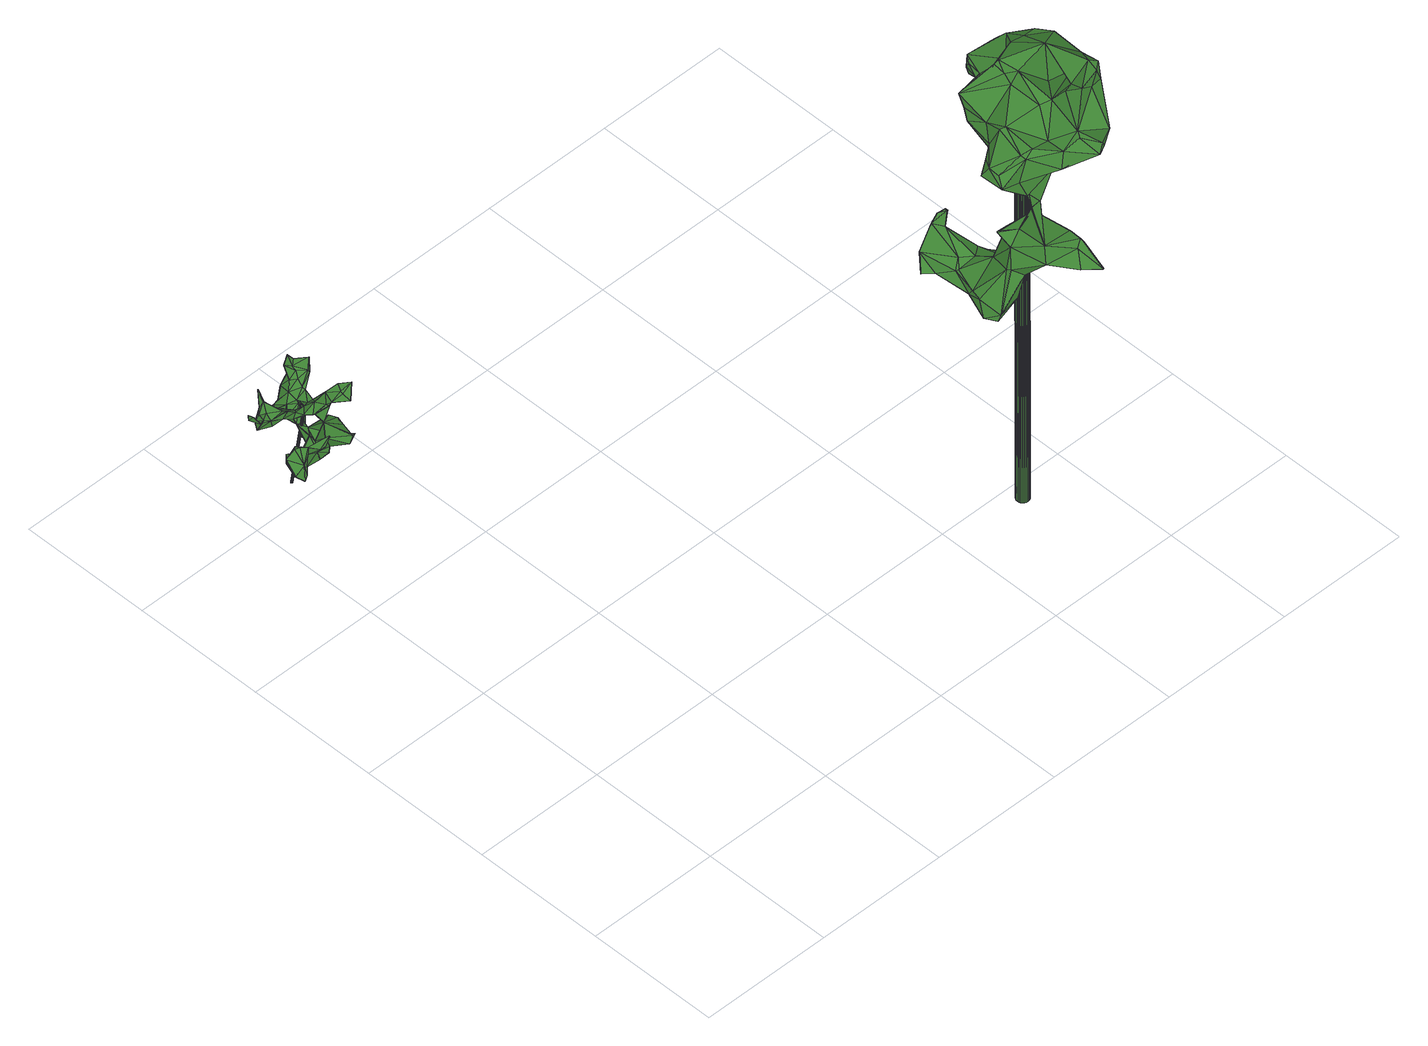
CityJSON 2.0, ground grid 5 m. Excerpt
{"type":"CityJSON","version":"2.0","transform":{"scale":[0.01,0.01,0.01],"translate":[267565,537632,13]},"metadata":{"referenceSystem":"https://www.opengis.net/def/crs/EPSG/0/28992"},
"CityObjects":{
"tree1":{"type":"SolitaryVegetationObject","attributes":{"gtid":553,"crown_width_m":3.21,"crown_median_z":16.12,"crown_r50_m":0.177,"crown_porosity":0.95,"trunk_H_m":2.81,"trunk_DBH_m":0.0743,"trunk_radius_m":0.0371,"trunk_base_height_m":13.31,"original_gtid":"626"},"geometry":[{"type":"Solid","lod":"3","boundaries":[[[[0,1,2]],[[0,2,3]],[[4,5,6]],[[7,8,9]],[[10,11,12]],[[13,14,15]],[[16,17,18]],[[19,20,21]],[[22,23,24]],[[22,24,25]],[[26,27,28]],[[29,30,31]],[[32,33,34]],[[34,33,35]],[[36,37,38]],[[27,39,40]],[[41,42,43]],[[22,44,45]],[[46,20,19]],[[47,48,49]],[[50,51,52]],[[53,54,55]],[[56,57,58]],[[59,54,60]],[[59,60,52]],[[17,61,18]],[[62,35,33]],[[63,27,64]],[[65,66,67]],[[68,69,70]],[[55,71,72]],[[73,74,75]],[[76,77,78]],[[71,79,72]],[[80,81,82]],[[67,66,83]],[[55,54,71]],[[29,84,30]],[[64,40,85]],[[86,68,87]],[[88,68,86]],[[89,90,91]],[[92,90,89]],[[53,55,72]],[[76,93,33]],[[76,33,94]],[[95,96,9]],[[31,30,84]],[[97,6,98]],[[99,100,46]],[[101,102,103]],[[93,104,62]],[[19,99,46]],[[67,105,106]],[[76,107,93]],[[108,3,2]],[[109,110,111]],[[64,27,40]],[[83,41,112]],[[36,113,37]],[[94,114,115]],[[116,114,94]],[[28,27,63]],[[117,118,119]],[[120,1,0]],[[64,3,63]],[[40,39,121]],[[122,13,75]],[[74,122,75]],[[123,124,11]],[[125,126,127]],[[125,127,128]],[[129,125,130]],[[83,66,42]],[[131,122,132]],[[109,111,133]],[[134,39,26]],[[121,39,134]],[[27,26,39]],[[90,58,57]],[[135,136,134]],[[71,117,137]],[[137,138,71]],[[29,139,41]],[[31,139,29]],[[120,16,1]],[[17,140,141]],[[26,142,134]],[[114,78,115]],[[20,143,21]],[[38,96,36]],[[82,81,144]],[[58,145,146]],[[41,139,147]],[[148,149,150]],[[151,150,152]],[[153,102,154]],[[155,154,102]],[[42,156,43]],[[143,37,21]],[[29,157,84]],[[158,102,159]],[[34,160,32]],[[81,161,149]],[[162,163,109]],[[41,164,29]],[[43,164,41]],[[99,7,100]],[[120,165,166]],[[167,168,85]],[[169,136,170]],[[170,136,135]],[[160,34,171]],[[42,41,83]],[[60,50,52]],[[56,58,146]],[[158,159,172]],[[173,174,163]],[[175,147,139]],[[175,139,31]],[[80,174,176]],[[78,129,177]],[[47,49,172]],[[97,32,62]],[[35,62,32]],[[48,9,96]],[[106,105,178]],[[169,121,136]],[[179,128,180]],[[95,7,113]],[[8,7,95]],[[174,82,163]],[[68,70,132]],[[118,59,181]],[[56,91,57]],[[84,175,31]],[[71,54,117]],[[148,58,149]],[[107,104,93]],[[156,155,43]],[[182,183,184]],[[50,183,182]],[[156,154,155]],[[148,178,185]],[[179,186,128]],[[113,7,99]],[[3,108,187]],[[188,124,131]],[[37,189,38]],[[23,190,191]],[[192,104,107]],[[178,105,185]],[[184,51,182]],[[47,172,154]],[[90,193,58]],[[64,85,194]],[[64,194,3]],[[44,14,13]],[[92,195,196]],[[138,197,198]],[[47,154,65]],[[192,199,89]],[[107,199,192]],[[105,112,103]],[[0,194,168]],[[34,200,171]],[[32,97,33]],[[32,171,201]],[[171,32,160]],[[171,200,201]],[[32,201,35]],[[105,158,145]],[[34,35,200]],[[35,201,200]],[[158,172,146]],[[189,202,196]],[[50,182,51]],[[18,88,16]],[[36,96,203]],[[122,131,123]],[[204,15,14]],[[155,102,101]],[[159,102,153]],[[7,205,206]],[[12,207,10]],[[16,88,86]],[[132,70,208]],[[115,78,77]],[[190,23,123]],[[26,28,142]],[[162,133,209]],[[109,133,162]],[[126,210,127]],[[180,127,210]],[[116,129,78]],[[121,134,136]],[[211,170,135]],[[42,66,156]],[[116,78,114]],[[97,212,6]],[[213,6,212]],[[214,65,150]],[[13,15,73]],[[162,173,163]],[[62,33,93]],[[101,147,215]],[[144,109,163]],[[21,37,216]],[[105,103,158]],[[178,148,106]],[[13,122,44]],[[108,2,86]],[[21,216,19]],[[75,13,73]],[[191,61,17]],[[134,142,135]],[[24,217,17]],[[218,183,72]],[[63,142,28]],[[142,219,204]],[[11,88,18]],[[131,132,208]],[[188,131,208]],[[125,220,179]],[[221,65,156]],[[190,123,11]],[[138,107,133]],[[67,106,148]],[[153,154,172]],[[185,105,145]],[[148,185,145]],[[148,145,58]],[[222,165,0]],[[223,222,0]],[[213,4,6]],[[41,147,101]],[[224,4,213]],[[167,85,121]],[[40,121,85]],[[169,223,121]],[[121,223,167]],[[222,223,169]],[[222,169,170]],[[176,225,150]],[[85,168,194]],[[111,184,218]],[[215,147,175]],[[226,104,192]],[[204,219,73]],[[72,183,53]],[[3,187,219]],[[59,51,181]],[[69,88,11]],[[119,92,117]],[[1,16,2]],[[86,2,16]],[[89,195,92]],[[48,96,49]],[[96,38,49]],[[196,49,38]],[[227,9,45]],[[227,45,44]],[[211,204,14]],[[211,14,170]],[[91,90,57]],[[98,209,186]],[[174,5,225]],[[174,225,176]],[[97,98,33]],[[137,92,202]],[[16,120,17]],[[17,120,213]],[[212,17,213]],[[98,162,209]],[[188,228,124]],[[229,22,230]],[[162,98,173]],[[38,189,196]],[[82,174,80]],[[69,124,228]],[[198,71,138]],[[3,194,0]],[[80,176,161]],[[143,231,232]],[[224,213,166]],[[67,112,105]],[[4,214,151]],[[19,233,99]],[[129,130,107]],[[133,107,130]],[[67,148,65]],[[181,110,119]],[[232,189,143]],[[143,189,37]],[[206,205,231]],[[70,69,234]],[[77,94,115]],[[77,76,94]],[[12,61,207]],[[191,207,61]],[[222,170,229]],[[17,62,226]],[[212,97,17]],[[97,62,17]],[[230,22,25]],[[229,44,22]],[[129,220,125]],[[235,187,236]],[[73,235,74]],[[144,193,90]],[[73,219,187]],[[144,81,193]],[[14,44,229]],[[14,229,170]],[[10,190,11]],[[137,117,92]],[[138,89,107]],[[232,89,138]],[[137,202,232]],[[137,232,138]],[[206,231,20]],[[143,20,231]],[[68,132,122]],[[237,238,195]],[[68,88,69]],[[89,91,224]],[[239,197,240]],[[224,91,56]],[[98,186,33]],[[165,222,166]],[[116,220,129]],[[61,12,18]],[[223,0,167]],[[25,224,166]],[[25,166,222]],[[0,165,120]],[[186,179,220]],[[186,220,33]],[[108,86,87]],[[5,152,225]],[[214,150,151]],[[18,12,11]],[[3,219,241]],[[63,3,241]],[[51,184,181]],[[218,239,111]],[[76,78,107]],[[198,79,71]],[[100,242,46]],[[180,128,127]],[[72,239,218]],[[198,239,79]],[[72,79,239]],[[60,54,53]],[[54,118,117]],[[59,118,54]],[[23,217,24]],[[23,17,217]],[[23,191,17]],[[205,243,232]],[[205,7,243]],[[123,131,124]],[[11,124,69]],[[205,232,231]],[[25,140,224]],[[151,5,4]],[[125,179,126]],[[238,56,196]],[[222,229,230]],[[119,118,181]],[[230,25,222]],[[238,48,56]],[[189,232,202]],[[238,237,48]],[[184,110,181]],[[52,51,59]],[[239,198,197]],[[24,141,25]],[[144,163,82]],[[7,237,243]],[[25,141,140]],[[122,235,236]],[[5,173,6]],[[6,173,98]],[[5,174,173]],[[175,157,215]],[[175,84,157]],[[119,109,144]],[[224,140,226]],[[92,196,202]],[[111,239,240]],[[159,153,172]],[[167,0,168]],[[23,227,123]],[[243,237,195]],[[24,17,141]],[[243,195,232]],[[238,196,195]],[[151,152,5]],[[224,226,89]],[[89,232,195]],[[67,83,112]],[[128,130,125]],[[128,186,130]],[[133,130,209]],[[209,130,186]],[[101,112,41]],[[103,112,101]],[[221,156,66]],[[221,66,65]],[[180,210,126]],[[157,164,215]],[[157,29,164]],[[92,119,90]],[[226,62,104]],[[47,56,48]],[[56,146,196]],[[4,56,214]],[[224,56,4]],[[226,140,17]],[[145,158,146]],[[196,172,49]],[[146,172,196]],[[120,166,213]],[[48,237,9]],[[7,9,227]],[[150,161,176]],[[158,103,102]],[[241,219,142]],[[80,161,81]],[[179,180,126]],[[241,142,63]],[[228,234,69]],[[142,204,244]],[[142,244,135]],[[211,244,204]],[[135,244,211]],[[60,183,50]],[[53,183,60]],[[218,184,183]],[[119,144,90]],[[111,240,133]],[[225,152,150]],[[133,240,138]],[[197,138,240]],[[96,95,203]],[[95,113,203]],[[203,113,36]],[[107,78,177]],[[216,233,19]],[[113,99,233]],[[113,233,216]],[[33,220,94]],[[116,94,220]],[[156,65,154]],[[56,47,65]],[[150,65,148]],[[214,56,65]],[[8,95,9]],[[150,149,161]],[[119,110,109]],[[89,226,192]],[[207,191,190]],[[207,190,10]],[[107,89,199]],[[111,110,184]],[[101,215,245]],[[101,245,155]],[[7,242,100]],[[206,242,7]],[[20,242,206]],[[46,242,20]],[[237,23,45]],[[237,45,9]],[[164,43,245]],[[164,245,215]],[[216,37,113]],[[122,227,44]],[[123,227,122]],[[73,15,204]],[[7,227,237]],[[237,227,23]],[[22,45,23]],[[74,235,122]],[[187,235,73]],[[107,177,129]],[[149,58,193]],[[149,193,81]],[[68,236,87]],[[122,236,68]],[[108,87,236]],[[108,236,187]],[[155,245,43]],[[188,234,228]],[[188,208,234]],[[70,234,208]],[[246,247,248]],[[246,248,249]],[[249,248,250]],[[249,250,251]],[[248,247,252]],[[248,252,250]],[[250,252,253]],[[250,253,251]],[[253,252,254]],[[253,254,251]],[[252,247,255]],[[252,255,254]],[[254,255,256]],[[254,256,251]],[[255,247,257]],[[255,257,256]],[[256,257,258]],[[256,258,251]],[[257,247,259]],[[257,259,258]],[[258,259,260]],[[258,260,251]],[[259,247,261]],[[259,261,260]],[[260,261,262]],[[260,262,251]],[[261,247,263]],[[261,263,262]],[[262,263,264]],[[262,264,251]],[[263,247,265]],[[263,265,264]],[[264,265,266]],[[264,266,251]],[[265,247,267]],[[265,267,266]],[[266,267,268]],[[266,268,251]],[[267,247,269]],[[267,269,268]],[[268,269,270]],[[268,270,251]],[[269,247,271]],[[269,271,270]],[[270,271,272]],[[270,272,251]],[[271,247,273]],[[271,273,272]],[[272,273,274]],[[272,274,251]],[[274,273,275]],[[274,275,251]],[[273,247,276]],[[273,276,275]],[[275,276,277]],[[275,277,251]],[[276,247,278]],[[276,278,277]],[[277,278,279]],[[277,279,251]],[[278,247,280]],[[278,280,279]],[[279,280,281]],[[279,281,251]],[[280,247,282]],[[280,282,281]],[[281,282,283]],[[281,283,251]],[[282,247,284]],[[282,284,283]],[[283,284,285]],[[283,285,251]],[[284,247,286]],[[284,286,285]],[[285,286,287]],[[285,287,251]],[[286,247,288]],[[286,288,287]],[[287,288,289]],[[287,289,251]],[[288,247,290]],[[288,290,289]],[[289,290,291]],[[289,291,251]],[[290,247,246]],[[290,246,291]],[[291,246,249]],[[291,249,251]]]]}]},
"tree2":{"type":"SolitaryVegetationObject","attributes":{"gtid":129,"crown_width_m":5.7,"crown_median_z":29.23,"crown_r50_m":0.306,"crown_porosity":0.92,"trunk_H_m":15.72,"trunk_DBH_m":0.467,"trunk_radius_m":0.234,"trunk_base_height_m":13.51,"original_gtid":"137"},"geometry":[{"type":"Solid","lod":"3","boundaries":[[[[292,293,294]],[[295,293,292]],[[296,297,298]],[[299,300,301]],[[302,303,304]],[[302,304,305]],[[306,307,308]],[[309,310,311]],[[312,313,314]],[[315,313,312]],[[316,295,317]],[[318,312,314]],[[319,320,321]],[[315,322,323]],[[324,308,307]],[[325,320,319]],[[326,327,328]],[[329,330,331]],[[332,333,334]],[[335,336,337]],[[322,338,339]],[[340,295,316]],[[341,300,342]],[[334,343,332]],[[344,301,345]],[[346,347,348]],[[314,349,350]],[[314,350,351]],[[352,353,308]],[[297,354,298]],[[307,355,356]],[[324,307,356]],[[357,358,359]],[[357,359,360]],[[361,362,363]],[[364,355,365]],[[366,367,368]],[[369,367,366]],[[370,371,372]],[[356,355,364]],[[354,365,373]],[[330,374,331]],[[314,351,318]],[[375,376,377]],[[378,379,380]],[[332,343,381]],[[382,383,384]],[[358,357,385]],[[315,312,318]],[[385,357,319]],[[366,386,369]],[[387,369,386]],[[368,328,366]],[[361,388,362]],[[389,390,391]],[[392,393,394]],[[395,296,298]],[[353,352,335]],[[396,311,397]],[[298,354,388]],[[398,399,400]],[[374,292,401]],[[364,354,297]],[[402,403,328]],[[366,328,403]],[[404,327,326]],[[385,319,321]],[[405,406,387]],[[329,294,407]],[[408,409,381]],[[353,381,409]],[[324,356,410]],[[399,359,411]],[[400,399,411]],[[335,352,336]],[[356,364,410]],[[307,306,355]],[[324,336,308]],[[352,308,336]],[[337,412,335]],[[396,413,309]],[[414,415,400]],[[404,313,323]],[[416,329,331]],[[417,342,396]],[[387,406,369]],[[418,367,406]],[[392,394,419]],[[410,415,324]],[[420,421,422]],[[292,304,349]],[[324,423,424]],[[385,425,358]],[[422,426,420]],[[427,300,341]],[[373,365,306]],[[306,365,355]],[[320,393,384]],[[418,406,428]],[[351,429,322]],[[375,392,396]],[[330,430,317]],[[404,431,432]],[[338,348,418]],[[418,348,347]],[[404,432,433]],[[404,303,431]],[[434,435,436]],[[315,323,313]],[[330,329,430]],[[321,320,437]],[[430,329,407]],[[407,293,340]],[[340,430,407]],[[395,426,296]],[[382,393,392]],[[334,438,343]],[[439,343,438]],[[429,350,303]],[[353,335,412]],[[353,412,381]],[[378,440,441]],[[333,442,443]],[[416,331,432]],[[374,432,331]],[[444,311,310]],[[428,339,338]],[[380,440,378]],[[353,408,445]],[[353,445,308]],[[415,414,324]],[[340,293,295]],[[294,293,407]],[[446,383,294]],[[373,447,363]],[[320,325,393]],[[334,333,443]],[[315,318,322]],[[318,351,322]],[[339,323,322]],[[417,448,341]],[[374,433,432]],[[396,342,375]],[[303,434,429]],[[449,450,439]],[[443,438,334]],[[358,425,451]],[[452,453,440]],[[328,347,454]],[[396,397,417]],[[337,370,372]],[[337,336,370]],[[370,336,324]],[[455,427,306]],[[455,306,308]],[[341,342,417]],[[441,440,453]],[[421,420,361]],[[392,413,396]],[[398,400,415]],[[377,376,449]],[[452,440,380]],[[456,457,458]],[[459,392,375]],[[457,456,297]],[[301,455,445]],[[379,452,380]],[[297,456,364]],[[410,364,456]],[[327,404,460]],[[405,460,404]],[[342,300,299]],[[402,460,405]],[[327,460,402]],[[402,405,386]],[[387,386,405]],[[391,390,302]],[[442,333,332]],[[437,443,425]],[[437,425,385]],[[443,451,425]],[[443,442,451]],[[349,304,350]],[[381,442,332]],[[374,295,292]],[[294,461,446]],[[324,424,370]],[[462,320,384]],[[328,454,463]],[[326,328,463]],[[349,401,292]],[[303,302,431]],[[357,360,319]],[[317,295,374]],[[330,317,374]],[[350,304,303]],[[294,304,292]],[[309,413,419]],[[392,419,413]],[[376,342,299]],[[375,342,376]],[[429,351,350]],[[405,404,323]],[[339,405,323]],[[463,454,378]],[[401,433,374]],[[327,402,328]],[[362,354,363]],[[362,388,354]],[[347,379,454]],[[360,419,394]],[[360,309,419]],[[453,463,441]],[[463,378,441]],[[414,400,411]],[[322,436,338]],[[349,314,401]],[[313,401,314]],[[464,426,457]],[[424,371,370]],[[462,465,466]],[[389,459,390]],[[319,394,325]],[[360,394,319]],[[467,438,437]],[[467,437,320]],[[428,406,339]],[[341,448,427]],[[306,427,448]],[[446,462,383]],[[432,431,302]],[[456,468,410]],[[410,468,415]],[[398,415,468]],[[469,411,358]],[[414,411,469]],[[367,369,406]],[[455,301,300]],[[418,347,328]],[[418,328,368]],[[388,361,298]],[[373,306,448]],[[363,421,361]],[[321,437,385]],[[442,337,372]],[[429,436,322]],[[429,434,436]],[[325,394,393]],[[338,436,346]],[[346,348,470]],[[338,346,470]],[[392,459,382]],[[311,426,422]],[[434,471,435]],[[366,403,386]],[[411,359,358]],[[448,417,447]],[[467,320,462]],[[443,437,438]],[[455,300,427]],[[360,359,309]],[[417,472,447]],[[397,472,417]],[[310,359,399]],[[310,309,359]],[[404,471,303]],[[326,471,404]],[[434,303,471]],[[466,465,461]],[[414,371,423]],[[424,423,371]],[[308,445,455]],[[383,459,389]],[[436,435,346]],[[301,445,450]],[[311,396,309]],[[469,358,451]],[[405,339,406]],[[469,371,414]],[[363,447,421]],[[470,348,338]],[[346,435,379]],[[463,379,435]],[[404,433,313]],[[401,313,433]],[[338,418,428]],[[458,468,456]],[[379,347,346]],[[378,454,379]],[[368,367,418]],[[448,447,373]],[[421,447,472]],[[397,422,472]],[[399,444,310]],[[444,457,311]],[[457,444,458]],[[377,461,459]],[[377,459,375]],[[363,354,373]],[[296,464,297]],[[457,297,464]],[[458,444,468]],[[398,444,399]],[[468,444,398]],[[462,446,465]],[[301,450,345]],[[439,381,343]],[[395,420,426]],[[298,361,420]],[[298,420,395]],[[296,426,464]],[[457,426,311]],[[337,442,412]],[[381,412,442]],[[402,386,403]],[[324,414,423]],[[461,465,446]],[[473,450,449]],[[473,345,450]],[[304,294,389]],[[304,389,305]],[[462,384,383]],[[383,382,459]],[[467,466,438]],[[382,384,393]],[[439,450,408]],[[377,449,466]],[[377,466,461]],[[438,466,439]],[[439,466,449]],[[462,466,467]],[[294,383,389]],[[364,365,354]],[[471,326,463]],[[452,463,453]],[[463,452,379]],[[463,435,471]],[[391,474,389]],[[389,474,305]],[[305,474,302]],[[391,302,474]],[[432,302,390]],[[432,390,416]],[[461,390,459]],[[461,294,390]],[[329,390,294]],[[416,390,329]],[[421,472,422]],[[408,381,439]],[[353,409,408]],[[311,422,397]],[[445,408,450]],[[442,372,371]],[[451,371,469]],[[442,371,451]],[[376,299,473]],[[376,473,449]],[[344,345,473]],[[344,473,301]],[[299,301,473]],[[340,475,430]],[[316,475,340]],[[317,475,316]],[[430,475,317]],[[476,477,478]],[[476,478,479]],[[479,478,480]],[[479,480,481]],[[478,477,482]],[[478,482,480]],[[480,482,483]],[[480,483,481]],[[482,477,484]],[[482,484,483]],[[483,484,485]],[[483,485,481]],[[484,477,486]],[[484,486,485]],[[485,486,487]],[[485,487,481]],[[486,477,488]],[[486,488,487]],[[487,488,489]],[[487,489,481]],[[488,477,490]],[[488,490,489]],[[489,490,491]],[[489,491,481]],[[490,477,492]],[[490,492,491]],[[491,492,493]],[[491,493,481]],[[492,477,494]],[[492,494,493]],[[493,494,495]],[[493,495,481]],[[494,477,496]],[[494,496,495]],[[495,496,497]],[[495,497,481]],[[496,477,498]],[[496,498,497]],[[497,498,499]],[[497,499,481]],[[498,477,500]],[[498,500,499]],[[499,500,501]],[[499,501,481]],[[500,477,502]],[[500,502,501]],[[501,502,503]],[[501,503,481]],[[502,477,504]],[[502,504,503]],[[503,504,505]],[[503,505,481]],[[504,477,506]],[[504,506,505]],[[505,506,507]],[[505,507,481]],[[506,477,508]],[[506,508,507]],[[507,508,509]],[[507,509,481]],[[508,477,510]],[[508,510,509]],[[509,510,511]],[[509,511,481]],[[510,477,512]],[[510,512,511]],[[511,512,513]],[[511,513,481]],[[512,477,514]],[[512,514,513]],[[513,514,515]],[[513,515,481]],[[514,477,516]],[[514,516,515]],[[515,516,517]],[[515,517,481]],[[516,477,518]],[[516,518,517]],[[517,518,519]],[[517,519,481]],[[518,477,520]],[[518,520,519]],[[519,520,521]],[[519,521,481]],[[520,477,522]],[[520,522,521]],[[521,522,523]],[[521,523,481]],[[522,477,524]],[[522,524,523]],[[523,524,525]],[[523,525,481]],[[524,477,476]],[[524,476,525]],[[525,476,479]],[[525,479,481]]]]}]}
},
"vertices":[
[195,1993,200],[239,2011,207],[224,1949,222],[187,1968,201],[218,2087,302],[225,2126,299],[251,2099,279],[312,1992,376],[281,1983,395],[252,1999,363],[346,1996,285],[344,1968,277],[351,2003,269],[229,1914,345],[170,1947,312],[198,1922,303],[240,2011,208],[260,2041,271],[351,2002,268],[387,1976,426],[362,2010,412],[361,2010,412],[244,1991,258],[274,1985,323],[245,1991,257],[242,2014,266],[106,1936,236],[130,1922,210],[131,1921,210],[51,2089,412],[53,2093,429],[54,2094,429],[285,2076,191],[317,2109,241],[285,2089,175],[286,2076,191],[281,1983,397],[321,2026,392],[271,2020,389],[105,1937,236],[122,1959,219],[90,2102,373],[100,2103,337],[89,2090,342],[236,1939,313],[273,1984,323],[388,1976,425],[198,2040,352],[227,2017,362],[221,2018,368],[338,2209,412],[301,2187,409],[301,2187,411],[393,2170,394],[360,2140,381],[394,2170,393],[210,2064,346],[212,2091,330],[205,2111,344],[331,2165,382],[329,2178,392],[331,2021,290],[283,2086,250],[158,1938,204],[136,1955,208],[182,2095,367],[124,2123,363],[144,2137,371],[270,1953,243],[333,1925,273],[300,1896,273],[365,2138,370],[388,2194,360],[198,1920,303],[214,1917,304],[229,1912,345],[369,2076,263],[376,2071,282],[378,2083,281],[356,2160,370],[154,2149,297],[189,2156,316],[199,2163,293],[123,2124,363],[58,2074,432],[145,1991,225],[257,1942,231],[257,1942,233],[270,1954,243],[280,2102,318],[245,2117,326],[218,2092,312],[275,2104,336],[317,2109,243],[371,2076,262],[284,1972,395],[241,1997,370],[283,2088,250],[275,2139,259],[356,1948,384],[357,1949,384],[106,2077,382],[128,2070,371],[134,2096,381],[283,2087,251],[154,2128,395],[164,2164,417],[313,2128,269],[224,1948,222],[262,2175,293],[287,2187,330],[287,2188,330],[118,2110,373],[307,1983,388],[380,2083,281],[378,2071,282],[380,2116,260],[315,2121,352],[321,2147,364],[274,2138,346],[239,2011,208],[116,1988,251],[237,1939,313],[274,1983,323],[333,1925,275],[357,2167,247],[393,2190,257],[392,2191,257],[357,2168,246],[358,2131,260],[327,2149,252],[325,1908,285],[300,1896,274],[291,2163,289],[104,1977,282],[134,1970,310],[105,1978,282],[319,2111,345],[315,2122,332],[53,2089,412],[260,2041,273],[242,2014,265],[145,1939,257],[336,2034,381],[235,2164,300],[182,2095,368],[218,2056,365],[84,2068,389],[156,2141,371],[189,2124,332],[189,2124,331],[216,2092,312],[207,2134,316],[168,2036,409],[160,2046,373],[128,2069,370],[140,2074,334],[58,2074,431],[175,2064,385],[168,2037,410],[284,2088,175],[154,2148,298],[262,2173,293],[235,2164,298],[84,2067,389],[233,1992,244],[242,2015,266],[155,2029,233],[146,1991,225],[146,1993,268],[158,1991,293],[301,2070,167],[203,2036,379],[240,2142,289],[199,2162,292],[59,2074,432],[154,2147,297],[358,2130,259],[165,2163,417],[357,2167,245],[393,2192,256],[303,2165,359],[339,2211,412],[354,2199,393],[338,2197,371],[155,2128,395],[327,2149,250],[207,1945,267],[333,1906,288],[296,2043,357],[345,1996,286],[331,2020,290],[252,2099,280],[207,2134,317],[150,1971,221],[287,2070,337],[251,2049,362],[304,2165,358],[321,2147,362],[275,2139,261],[302,2071,168],[301,2070,168],[288,2070,338],[284,1972,396],[169,1945,312],[329,2015,370],[354,2009,380],[332,2020,290],[300,1895,274],[294,2179,230],[393,2191,257],[150,1963,316],[262,2055,275],[232,2063,289],[211,2091,329],[84,2066,389],[348,1984,406],[303,1959,268],[346,2207,347],[175,1952,275],[358,2131,258],[132,2087,373],[184,1989,257],[155,2029,235],[232,2063,290],[196,2149,303],[262,2055,276],[274,1984,324],[334,1906,288],[207,1946,268],[232,1979,251],[336,2033,380],[308,2067,340],[352,1978,397],[325,1908,284],[215,1918,304],[208,1945,268],[268,2013,346],[258,2031,350],[346,2206,346],[287,2186,330],[151,1971,222],[353,1978,397],[296,2042,356],[150,1962,315],[100,2076,377],[229,2075,31],[225,2075,31],[229,2076,31],[252,2050,312],[252,2051,312],[248,2051,312],[228,2077,31],[251,2052,312],[251,2053,312],[227,2078,31],[250,2054,312],[226,2079,31],[249,2054,312],[225,2079,31],[248,2054,312],[224,2079,31],[247,2054,312],[223,2078,31],[246,2054,312],[222,2077,31],[245,2053,312],[222,2076,31],[245,2052,312],[221,2075,31],[244,2051,312],[221,2074,31],[244,2050,312],[222,2073,31],[245,2049,312],[245,2048,312],[223,2072,31],[246,2048,312],[224,2072,31],[247,2047,312],[225,2071,31],[248,2047,312],[226,2071,31],[249,2047,312],[227,2072,31],[250,2047,311],[227,2072,30],[250,2048,311],[228,2073,30],[251,2049,311],[228,2074,31],[252,2049,312],
[1641,186,1334],[1759,166,1337],[1652,203,1398],[1739,133,1281],[1835,736,1672],[1835,732,1731],[1927,710,1668],[1783,378,1634],[1810,470,1646],[1864,389,1745],[1667,384,1347],[1627,405,1224],[1612,313,1340],[1598,359,1384],[2022,530,1750],[2012,528,1855],[2014,409,1845],[1679,573,1662],[1687,596,1702],[1755,601,1684],[1509,263,1125],[1603,275,1151],[1517,259,1149],[1543,295,1108],[1803,98,1264],[1799,166,1275],[1497,316,1108],[1577,373,1668],[1570,308,1625],[1581,334,1661],[1526,410,1128],[1625,314,1102],[1917,471,1909],[1566,396,1626],[1666,512,1168],[1693,500,1144],[1643,576,1129],[1777,218,1366],[1809,198,1293],[1765,268,1345],[1834,132,1771],[1804,203,1763],[1815,125,1739],[1963,289,1887],[1950,313,1924],[1877,266,1885],[1515,546,1128],[1557,434,1134],[1803,97,1267],[1846,526,1647],[1807,480,1583],[1864,157,1721],[1883,298,1727],[1923,294,1719],[1510,612,1180],[1530,607,1170],[1480,573,1133],[1592,291,1272],[1591,310,1261],[1510,345,1161],[1985,305,1902],[1981,290,1838],[1929,706,1754],[1979,579,1852],[1927,572,1864],[1662,411,1752],[1679,403,1758],[1685,494,1708],[1645,442,1679],[1927,707,1667],[1971,691,1678],[1924,685,1687],[1930,656,1813],[1953,610,1817],[1645,584,1026],[1610,604,1026],[1611,607,1027],[1649,565,1012],[1892,331,1848],[1847,371,1783],[1862,325,1842],[1914,569,1758],[1712,255,1292],[1736,433,1524],[1788,349,1592],[1769,326,1586],[1602,613,1287],[1559,610,1271],[1589,613,1295],[1918,186,1738],[1671,297,1547],[1663,275,1504],[1662,294,1545],[1645,302,1728],[1676,548,1000],[1675,547,998],[1972,694,1677],[1651,314,1394],[1728,331,1406],[1614,357,1383],[1703,422,1534],[1582,353,1618],[1616,428,1642],[1837,727,1649],[1777,509,1595],[1798,592,1684],[1772,548,1861],[1683,614,1751],[1780,513,1843],[1626,266,1245],[1727,488,1120],[1640,561,1078],[1665,400,1204],[1654,439,1101],[1637,559,1078],[1784,179,1354],[1961,297,1696],[1923,292,1721],[1875,579,1867],[1785,489,1807],[1927,275,1852],[1749,488,1642],[1805,475,1863],[1784,541,1879],[1731,330,1405],[1853,556,1620],[1568,564,1131],[1652,430,1643],[1837,724,1649],[1886,694,1674],[1820,672,1678],[1911,451,1762],[1950,387,1828],[1690,296,1729],[1818,673,1681],[1941,465,1703],[1539,534,1136],[1520,387,1162],[1801,180,1327],[1697,398,1325],[1700,397,1325],[1614,313,1245],[1551,480,1169],[1574,506,1187],[1542,485,1164],[1656,289,1712],[1742,219,1658],[1859,217,1634],[1611,602,1305],[1613,603,1303],[1818,226,1769],[1755,224,1723],[1685,615,1750],[1951,340,1783],[1666,275,1505],[1839,617,1684],[1930,524,1736],[1841,286,1613],[1959,299,1696],[1760,299,1713],[1610,591,1306],[1613,592,1305],[1593,596,1249],[1940,464,1704],[1859,588,1797],[1825,666,1701],[1749,590,1720],[1705,282,1499],[1727,487,1123],[1708,281,1500],[1663,292,1546],[1596,585,1250],[1826,715,1709],[1672,294,1547],[1745,263,1628],[1634,297,1618],[1773,549,1862],[1812,391,1768],[1477,572,1134],[1614,472,1188],[1837,618,1682],[1830,305,1668],[1600,360,1385],[1805,98,1266],[1798,425,51],[1775,425,51],[1797,431,51],[1781,409,1623],[1780,415,1623],[1758,409,1623],[1795,437,51],[1778,421,1623],[1791,442,51],[1774,426,1623],[1786,445,51],[1769,429,1623],[1781,448,51],[1763,431,1623],[1775,448,51],[1757,432,1623],[1769,447,51],[1751,431,1623],[1763,445,51],[1746,429,1623],[1758,441,51],[1741,425,1623],[1755,436,51],[1737,420,1623],[1752,431,51],[1735,415,1623],[1752,425,51],[1734,409,1623],[1753,419,51],[1735,403,1623],[1755,413,51],[1737,397,1622],[1759,408,51],[1741,392,1622],[1764,405,51],[1746,389,1623],[1769,402,51],[1752,386,1623],[1775,402,51],[1758,385,1623],[1781,403,51],[1764,386,1623],[1787,405,51],[1769,389,1623],[1792,409,51],[1774,393,1623],[1795,414,51],[1778,397,1623],[1798,419,51],[1780,403,1623]
]}
